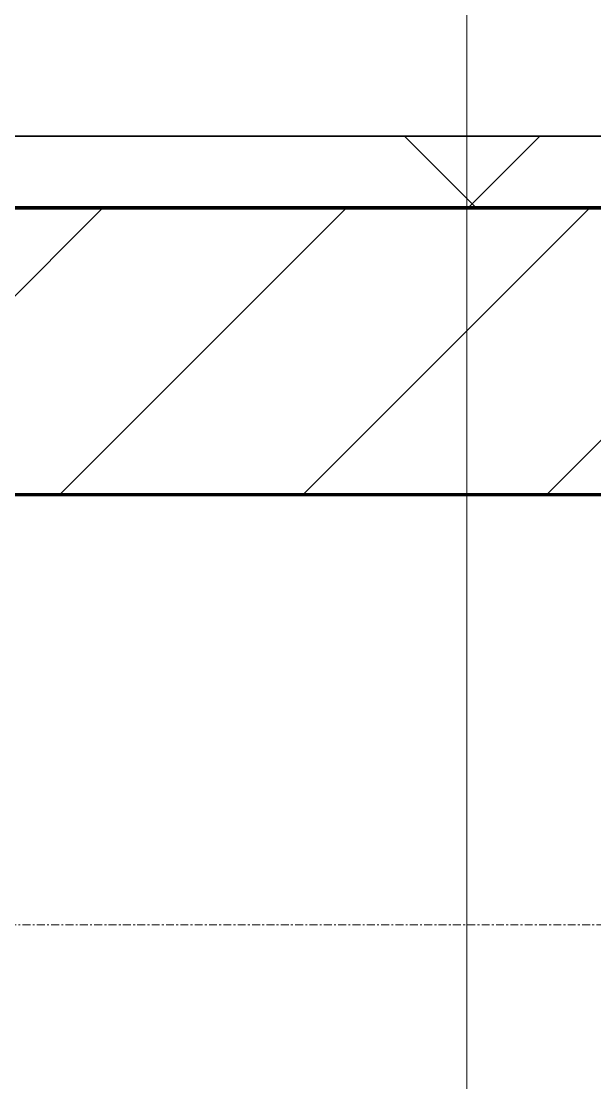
# Model space of a CAD drawing. Header units: millimetres. Extents: x -853432 to -773672, y -18171 to 22484.
# Drawn here: x -804719 to -804319, y -4431 to -3691 of the extents above; entities that cross this region are included whole.
import ezdxf
from ezdxf.xclip import XClip

# ---------------------------------------------------------------- set-up
doc = ezdxf.new("R2010")
doc.units = ezdxf.units.MM
doc.header["$XCLIPFRAME"] = 0
doc.linetypes.add('DPA_Grid _ Level 100', pattern=[10, 5.5, -1.6, 1.3, -1.6])
for name, color, linetype, lineweight in [('A-GLAZ-CURT', 2, 'Continuous', 9), ('A-WALL', 5, 'Continuous', 35), ('A-WALL-FNSH', 2, 'Continuous', 35), ('A-WALL-PATT', 1, 'Continuous', 35), ('G-ANNO-TEXT', 3, 'Continuous', 9), ('S-GRID', 251, 'Continuous', 9)]:
    doc.layers.add(name, color=color, linetype=linetype, lineweight=lineweight)
doc.layers.add('A11_ALU.SOLID SHEET', color=2, linetype='Continuous')

# ---------------------------------------------------------------- blocks, each defined once
blk = doc.blocks.new('*U2464')
at = {"layer": 'S-GRID', "linetype": 'DPA_Grid _ Level 100'}
blk.add_line((57000, -7900), (-16649.52, -7900), dxfattribs=at)
blk = doc.blocks.new('PPLS-PP19_Custom Tile Pattern - Custom Tile Pattern-V137-4251-01 ENLARGED CONCOURSE LEVEL - REFLECTED CEILING PLAN - SHEET 2')
at = {"layer": 'A-GLAZ-CURT'}
for p, q in [((-300, 0), (300, 0)), ((300, 0), (-300, 0)), ((195.99, 0), (213.31, 0)), ((213.31, 0), (195.99, 0)), ((230.06, 0), (300, 0)), ((-300, -50), (300, -50)), ((300, -50), (-300, -50))]:
    blk.add_line(p, q, dxfattribs=at)
for points, knots in [([(-26.75, 0), (-27.82, 0), (-36.18, 0), (-53.55, 0), (-78.2, 0), (-110.94, 0), (-130.52, 0), (-147.74, 0), (-149.07, 0)], [-8718.362214, -8718.362214, -8718.362214, -8718.362214, -8532.293389, -8073.216054, -7508.296369, -7004.680444, -6449.282163, -6277.220794, -6277.220794, -6277.220794, -6277.220794]), ([(-126.5, 0), (-122.44, 0), (-108.71, 0), (-86.68, 0), (-63.44, 0), (-54.4, 0), (-48.53, 0), (-30.79, 0), (-18.03, 0), (8.61, 0), (15.02, 0), (22.91, 0), (31, 0), (39.04, 0), (51.19, 0), (58.74, 0), (61.34, 0), (61.45, 0)], [-5231.017328, -5231.017328, -5231.017328, -5231.017328, -4994.692869, -4542.524482, -4008.285538, -3689.699207, -3546.54457, -3315.260113, -2864.387349, -2439.246196, -2084.094819, -1956.422387, -1818.904206, -1645.594513, -1443.202566, -1228.752106, -1120.932285, -1120.932285, -1120.932285, -1120.932285]), ([(-36.33, 0), (-36.43, 0), (-37.27, 0), (-45.02, 0), (-46.13, 0), (-60.59, 0), (-81.23, 0), (-99.51, 0), (-114.02, 0), (-117.28, 0), (-118.78, 0)], [-1855.773136, -1855.773136, -1855.773136, -1855.773136, -1810.870157, -1672.078046, -1405.135169, -1060.00838, -740.068933, -229.489605, -116.330425, 0, 0, 0, 0]), ([(-115.82, 0), (-114.96, 0), (-110.41, 0), (-96.78, 0), (-71.33, 0), (-42.53, 0), (-12.78, 0), (4.23, 0), (9.64, 0), (10.14, 0), (10.18, 0)], [-5724.064692, -5724.064692, -5724.064692, -5724.064692, -5430.283136, -5103.229623, -4799.173296, -4065.652676, -3589.737505, -3285.047089, -3066.359526, -3044.715262, -3044.715262, -3044.715262, -3044.715262]), ([(-18.17, 0), (-21.02, 0), (-28.43, 0), (-40, 0), (-56.24, 0), (-72.02, 0), (-81.45, 0), (-85.91, 0)], [-2313.983599, -2313.983599, -2313.983599, -2313.983599, -2125.455881, -1792.521578, -1466.981642, -1208.454564, -974.308884, -974.308884, -974.308884, -974.308884]), ([(-36.62, 0), (-36.62, 0), (-40.35, 0), (-44.32, 0), (-58.97, 0), (-76.45, 0), (-85.13, 0), (-85.84, 0)], [-4069.478503, -4069.478503, -4069.478503, -4069.478503, -3858.647035, -3538.256648, -2842.901703, -2193.204658, -2135.247573, -2135.247573, -2135.247573, -2135.247573]), ([(-29.03, 0), (-33.97, 0), (-43.74, 0), (-56.37, 0), (-71.66, 0), (-77.83, 0), (-82.66, 0), (-83.28, 0), (-83.28, 0)], [-2680.714891, -2680.714891, -2680.714891, -2680.714891, -2413.671296, -2161.752162, -2006.592567, -1646.621388, -1424.436217, -1393.971743, -1393.971743, -1393.971743, -1393.971743]), ([(-83.28, 0), (-83.28, 0), (-82.91, 0), (-76.14, 0), (-62.97, 0), (-48.14, 0), (-36.49, 0), (-33.57, 0), (-29.94, 0), (-28.57, 0)], [-1393.4169, -1393.4169, -1393.4169, -1393.4169, -1353.722004, -1274.333717, -1073.56893, -651.549973, -296.515819, -83.513472, 0, 0, 0, 0]), ([(-66.39, 0), (-66.39, 0), (-63.63, 0), (-53.63, 0), (-34.42, 0), (-29.82, 0), (-29.19, 0)], [-2493.31794, -2493.31794, -2493.31794, -2493.31794, -2315.303971, -1809.437387, -963.711516, -666.19313, -666.19313, -666.19313, -666.19313]), ([(31.18, 0), (25.97, 0), (11.99, 0), (-16.92, 0), (-47.42, 0), (-65.77, 0), (-66.37, 0), (-66.38, 0)], [-4496.803627, -4496.803627, -4496.803627, -4496.803627, -4222.080604, -3745.412743, -2981.410125, -2542.574734, -2498.224237, -2498.224237, -2498.224237, -2498.224237]), ([(-51.83, 0), (-51.83, 0), (-51.78, 0), (-47.4, 0), (-46.01, 0), (-40.22, 0), (-36.78, 0)], [-632.814994, -632.814994, -632.814994, -632.814994, -627.965721, -508.377888, -260.442412, 0, 0, 0, 0]), ([(50.25, 0), (45.19, 0), (36, 0), (24.07, 0), (12.82, 0), (-2.9, 0), (-20.62, 0), (-32.81, 0), (-44.85, 0), (-51.43, 0), (-51.79, 0)], [-2579.643523, -2579.643523, -2579.643523, -2579.643523, -2313.748533, -2106.613311, -1925.670641, -1617.263037, -1290.787923, -1039.307308, -819.71621, -644.910881, -644.910881, -644.910881, -644.910881]), ([(-41.76, 0), (-39.9, 0), (-37.72, 0), (-36.92, 0), (-36.77, 0)], [-4270.495146, -4270.495146, -4270.495146, -4270.495146, -4161.040818, -4106.245333, -4106.245333, -4106.245333, -4106.245333]), ([(-36.78, 0), (-32.43, 0), (-19.22, 0), (8.83, 0), (34.96, 0), (50.48, 0), (51.41, 0)], [-6191.144455, -6191.144455, -6191.144455, -6191.144455, -5862.463379, -5340.621928, -4573.028122, -4524.108239, -4524.108239, -4524.108239, -4524.108239]), ([(-36.29, 0), (-36.29, 0), (-34.66, 0), (-28.88, 0), (-26.95, 0), (-26.54, 0)], [-9150.272121, -9150.272121, -9150.272121, -9150.272121, -9057.163041, -8919.836787, -8834.607043, -8834.607043, -8834.607043, -8834.607043]), ([(30.82, 0), (29.27, 0), (20.14, 0), (3.54, 0), (-16.58, 0), (-34.76, 0), (-36.04, 0)], [-10462.034656, -10462.034656, -10462.034656, -10462.034656, -10363.088938, -9884.23066, -9424.652049, -9182.880979, -9182.880979, -9182.880979, -9182.880979]), ([(-33.34, 0), (-33.34, 0), (-32.93, 0), (-31.16, 0), (-30.52, 0)], [-2415.024266, -2415.024266, -2415.024266, -2415.024266, -2357.633367, -2323.618664, -2323.618664, -2323.618664, -2323.618664]), ([(-18.01, 0), (-18.14, 0), (-23.72, 0), (-30.57, 0), (-31.82, 0), (-32, 0)], [-3001.340775, -3001.340775, -3001.340775, -3001.340775, -2994.501669, -2698.150104, -2614.070998, -2614.070998, -2614.070998, -2614.070998]), ([(-30.76, 0), (-30.73, 0), (-29.99, 0), (-23.47, 0), (-15.75, 0), (-15.19, 0)], [-54176.191683, -54176.191683, -54176.191683, -54176.191683, -54157.274271, -53749.15266, -53717.791567, -53717.791567, -53717.791567, -53717.791567]), ([(-30.52, 0), (-27.11, 0), (-17.83, 0), (5.99, 0), (22.06, 0), (37.44, 0), (45.92, 0), (57.76, 0), (64.47, 0), (72.74, 0), (75.22, 0), (76.03, 0), (76.21, 0)], [-2323.618664, -2323.618664, -2323.618664, -2323.618664, -2142.497158, -1716.209403, -1206.526904, -1089.329421, -901.315459, -753.071572, -495.328968, -421.953223, -334.951786, -290.452333, -290.452333, -290.452333, -290.452333]), ([(-17.68, 0), (-18.14, 0), (-20.79, 0), (-25.97, 0), (-29.52, 0), (-30.21, 0)], [-54863.791857, -54863.791857, -54863.791857, -54863.791857, -54789.006179, -54461.685999, -54290.791712, -54290.791712, -54290.791712, -54290.791712]), ([(-28.98, 0), (-28.66, 0), (-27.39, 0), (-24.45, 0), (-22.56, 0)], [-166.548282, -166.548282, -166.548282, -166.548282, -102.06493, 0, 0, 0, 0]), ([(-28.57, 0), (-26.93, 0), (-22.69, 0), (-19.21, 0), (-17.54, 0)], [-5361.429781, -5361.429781, -5361.429781, -5361.429781, -5261.36855, -5162.858308, -5162.858308, -5162.858308, -5162.858308]), ([(-22.56, 0), (-20.27, 0), (-17.03, 0), (-11.36, 0), (-7.66, 0), (-6.6, 0), (-6.44, 0)], [-56468.192263, -56468.192263, -56468.192263, -56468.192263, -56344.022017, -56303.229861, -56166.290093, -56124.392176, -56124.392176, -56124.392176, -56124.392176]), ([(9.32, 0), (9.08, 0), (7.65, 0), (2.57, 0), (-8.28, 0), (-14.65, 0), (-17.56, 0)], [-2922.926651, -2922.926651, -2922.926651, -2922.926651, -2882.788014, -2720.818881, -2518.50168, -2327.368928, -2327.368928, -2327.368928, -2327.368928]), ([(50.45, 0), (47.49, 0), (38.62, 0), (24.74, 0), (2.95, 0), (-11.57, 0), (-17.54, 0)], [-4259.967552, -4259.967552, -4259.967552, -4259.967552, -4098.545751, -3766.694881, -3333.063701, -3009.883108, -3009.883108, -3009.883108, -3009.883108]), ([(-17.53, 0), (-15.63, 0), (-9.45, 0), (2.08, 0), (13.15, 0), (21.24, 0), (24.62, 0), (24.72, 0), (24.72, 0)], [-5162.79583, -5162.79583, -5162.79583, -5162.79583, -5050.479954, -4785.90057, -4596.498881, -4445.288762, -4384.376941, -4376.041937, -4376.041937, -4376.041937, -4376.041937]), ([(8.33, 0), (8.19, 0), (7.18, 0), (0.32, 0), (-10.35, 0), (-17.33, 0), (-17.53, 0)], [-3574.286521, -3574.286521, -3574.286521, -3574.286521, -3526.962355, -3285.499107, -2903.012179, -2891.831667, -2891.831667, -2891.831667, -2891.831667]), ([(-15.19, 0), (-13.07, 0), (7.48, 0), (42.82, 0), (88.72, 0), (120.63, 0), (138.28, 0), (138.53, 0)], [-461.142613, -461.142613, -461.142613, -461.142613, -429.606584, -390.253598, -346.313304, -291.370682, -290.5735, -290.5735, -290.5735, -290.5735]), ([(-6.54, 0), (-6.73, 0), (-7.2, 0), (-7.6, 0), (-7.79, 0)], [-56009.792147, -56009.792147, -56009.792147, -56009.792147, -55949.290093, -55895.192118, -55895.192118, -55895.192118, -55895.192118]), ([(-2.63, 0), (-2.47, 0), (-1.22, 0), (4.92, 0), (15.97, 0), (22.54, 0), (24.49, 0)], [-226.825321, -226.825321, -226.825321, -226.825321, -220.269177, -206.416616, -198.214427, -187.717507, -187.717507, -187.717507, -187.717507]), ([(103.09, 0), (101.08, 0), (86.31, 0), (63.34, 0), (35.84, 0), (12, 0), (3.08, 0), (-1.67, 0), (-2.25, 0)], [-375.435014, -375.435014, -375.435014, -375.435014, -369.147452, -330.153101, -307.516438, -285.83788, -246.234814, -234.646884, -234.646884, -234.646884, -234.646884]), ([(24.69, 0), (24.54, 0), (20.99, 0), (15.48, 0), (10.8, 0), (9.63, 0)], [-4368.572414, -4368.572414, -4368.572414, -4368.572414, -4306.476363, -4080.000647, -3772.857994, -3772.857994, -3772.857994, -3772.857994]), ([(18.16, 0), (19.15, 0), (24.25, 0), (25.66, 0), (26.12, 0)], [-5700.113719, -5700.113719, -5700.113719, -5700.113719, -5554.232259, -5302.431367, -5302.431367, -5302.431367, -5302.431367]), ([(51.41, 0), (48.4, 0), (42.99, 0), (29.53, 0), (20.67, 0), (18.85, 0), (18.16, 0)], [-6515.211621, -6515.211621, -6515.211621, -6515.211621, -6314.283804, -6135.05769, -5972.647715, -5832.674503, -5832.674503, -5832.674503, -5832.674503]), ([(27.44, 0), (27.9, 0), (29.54, 0), (37.65, 0), (45.79, 0), (51.39, 0)], [-5037.309798, -5037.309798, -5037.309798, -5037.309798, -4887.603822, -4705.298446, -4387.215999, -4387.215999, -4387.215999, -4387.215999]), ([(27.89, 0), (29.09, 0), (33.4, 0), (48.37, 0), (71.92, 0), (98.81, 0), (113.03, 0), (120.21, 0)], [-147.777612, -147.777612, -147.777612, -147.777612, -135.792042, -118.513713, -97.899267, -63.759246, -43.933885, -43.933885, -43.933885, -43.933885]), ([(51.17, 0), (49.96, 0), (43.96, 0), (36.46, 0), (30.82, 0)], [-498.192126, -498.192126, -498.192126, -498.192126, -360.610861, 0, 0, 0, 0]), ([(136.44, 0), (121.66, 0), (86.93, 0), (51.16, 0), (31.18, 0)], [-106.750556, -106.750556, -106.750556, -106.750556, -59.610984, 0, 0, 0, 0]), ([(168.37, 0), (167.68, 0), (162.47, 0), (147.02, 0), (109.77, 0), (76.86, 0), (57.82, 0), (46.51, 0), (41.18, 0), (36.02, 0), (35.54, 0), (35.54, 0)], [-543.375029, -543.375029, -543.375029, -543.375029, -530.793311, -458.593899, -401.860199, -357.622665, -341.267687, -334.000314, -326.15566, -319.318397, -317.489778, -317.489778, -317.489778, -317.489778]), ([(36.29, 0), (37.77, 0), (48.82, 0), (64.79, 0), (95.91, 0), (124.45, 0), (132.42, 0), (134.6, 0)], [-314.598523, -314.598523, -314.598523, -314.598523, -305.899624, -287.17622, -249.500363, -194.761443, -152.241002, -152.241002, -152.241002, -152.241002]), ([(70.61, 0), (66.16, 0), (59.17, 0), (52.31, 0), (51.4, 0)], [-4647.237329, -4647.237329, -4647.237329, -4647.237329, -4326.416877, -4277.110746, -4277.110746, -4277.110746, -4277.110746]), ([(76.63, 0), (74.8, 0), (67.65, 0), (58.69, 0), (52.07, 0), (51.42, 0)], [-3095.572228, -3095.572228, -3095.572228, -3095.572228, -2950.589685, -2634.532728, -2600.181067, -2600.181067, -2600.181067, -2600.181067]), ([(53.18, 0), (53.06, 0), (52.71, 0), (51.97, 0), (51.54, 0)], [-622.740158, -622.740158, -622.740158, -622.740158, -566.066452, -512.843226, -512.843226, -512.843226, -512.843226]), ([(114.39, 0), (114.2, 0), (112.08, 0), (105.42, 0), (92.38, 0), (85.59, 0), (74.4, 0), (62.26, 0), (55.34, 0), (52.01, 0), (51.57, 0)], [-8148.58938, -8148.58938, -8148.58938, -8148.58938, -8105.191388, -7723.759874, -7531.75727, -7135.649961, -6924.452779, -6738.82075, -6548.303034, -6518.871504, -6518.871504, -6518.871504, -6518.871504]), ([(51.96, 0), (59.92, 0), (71.85, 0), (82.12, 0), (83.66, 0)], [-4514.376165, -4514.376165, -4514.376165, -4514.376165, -4094.177415, -3869.465285, -3869.465285, -3869.465285, -3869.465285]), ([(52.06, 0), (52.43, 0), (59.78, 0), (71.67, 0), (84.83, 0), (86.01, 0), (92.51, 0), (94.33, 0)], [-4374.505878, -4374.505878, -4374.505878, -4374.505878, -4353.683244, -3960.84581, -3759.045785, -3336.541051, -2783.776468, -2783.776468, -2783.776468, -2783.776468]), ([(61.47, 0), (61.47, 0), (61.21, 0), (54.61, 0), (53.71, 0), (53.56, 0)], [-1113.311073, -1113.311073, -1113.311073, -1113.311073, -1096.402191, -891.204116, -747.28819, -747.28819, -747.28819, -747.28819]), ([(76.22, 0), (75.58, 0), (73.64, 0), (71.05, 0), (70.61, 0)], [-193.634889, -193.634889, -193.634889, -193.634889, -31.537676, 0, 0, 0, 0]), ([(94.4, 0), (94.4, 0), (94.64, 0), (99.11, 0), (108.97, 0), (120.79, 0), (139.94, 0), (163.31, 0), (185.23, 0), (193.62, 0), (194.69, 0), (194.79, 0)], [-2348.345796, -2348.345796, -2348.345796, -2348.345796, -2310.419338, -2233.599744, -2052.234781, -1843.028543, -1530.39897, -1095.004608, -529.74427, -295.064701, -265.121568, -265.121568, -265.121568, -265.121568]), ([(119.93, 0), (118.96, 0), (114.09, 0), (108.04, 0), (103.09, 0)], [-19.969948, -19.969948, -19.969948, -19.969948, -15.488593, 0, 0, 0, 0]), ([(120.2, 0), (117.42, 0), (114.15, 0), (111.98, 0), (105.66, 0), (105.23, 0), (105.23, 0)], [-9435.208756, -9435.208756, -9435.208756, -9435.208756, -9220.200448, -9012.77275, -8966.157302, -8929.495943, -8929.495943, -8929.495943, -8929.495943]), ([(105.26, 0), (105.52, 0), (111.01, 0), (112.65, 0), (113.59, 0)], [-8920.561005, -8920.561005, -8920.561005, -8920.561005, -8814.835624, -8577.462505, -8577.462505, -8577.462505, -8577.462505]), ([(157.9, 0), (156.77, 0), (151.67, 0), (143.29, 0), (134.04, 0), (126.24, 0), (122.25, 0), (120.52, 0), (120.33, 0)], [-10292.955006, -10292.955006, -10292.955006, -10292.955006, -10098.273015, -9847.788484, -9677.714971, -9567.007022, -9453.21225, -9438.589551, -9438.589551, -9438.589551, -9438.589551]), ([(120.34, 0), (122.07, 0), (125.14, 0), (128.63, 0), (128.95, 0)], [-43.811766, -43.811766, -43.811766, -43.811766, -39.050993, -35.895543, -35.895543, -35.895543, -35.895543]), ([(129.02, 0), (129.02, 0), (124.41, 0), (122.89, 0), (120.84, 0), (120.4, 0)], [-35.386604, -35.386604, -35.386604, -35.386604, -31.430235, -22.807238, -20.715181, -20.715181, -20.715181, -20.715181]), ([(128.58, 0), (128.8, 0), (130.16, 0), (139.26, 0), (152.67, 0), (161.24, 0), (162.19, 0), (162.75, 0)], [-633.326174, -633.326174, -633.326174, -633.326174, -627.736123, -618.981161, -602.094757, -592.980799, -581.414464, -581.414464, -581.414464, -581.414464]), ([(137.1, 0), (136, 0), (133.64, 0), (129.87, 0), (129.11, 0)], [-670.405967, -670.405967, -670.405967, -670.405967, -651.020627, -640.742133, -640.742133, -640.742133, -640.742133]), ([(193.8, 0), (193.33, 0), (190.11, 0), (183.13, 0), (171, 0), (161.95, 0), (161.28, 0), (158.35, 0), (157.85, 0), (157.77, 0)], [-11665.349007, -11665.349007, -11665.349007, -11665.349007, -11565.880756, -11105.624034, -10839.086983, -10768.332124, -10666.779182, -10580.760289, -10550.278881, -10550.278881, -10550.278881, -10550.278881]), ([(300, 0), (286.53, 0), (254.22, 0), (207.11, 0), (177.41, 0), (159.34, 0), (158.33, 0), (158.3, 0)], [-285.253232, -285.253232, -285.253232, -285.253232, -244.693688, -187.987675, -143.776725, -129.632772, -123.352749, -123.352749, -123.352749, -123.352749]), ([(159.07, 0), (159.13, 0), (160.84, 0), (165.21, 0), (174.15, 0), (185.98, 0), (208.82, 0), (219.42, 0), (230.06, 0)], [-115.643202, -115.643202, -115.643202, -115.643202, -114.681583, -87.660824, -65.295536, -41.623857, -24.459831, 0, 0, 0, 0]), ([(162.75, 0), (165.4, 0), (170.91, 0), (172.61, 0), (172.61, 0)], [-111.264224, -111.264224, -111.264224, -111.264224, -56.742688, -19.085662, -19.085662, -19.085662, -19.085662]), ([(247.1, 0), (246.76, 0), (245.04, 0), (238.34, 0), (226.56, 0), (221.1, 0), (200.27, 0), (182.99, 0), (174.27, 0), (169.67, 0), (168.99, 0)], [-9649.085549, -9649.085549, -9649.085549, -9649.085549, -9581.591397, -9406.094246, -9221.510254, -9016.44624, -8717.832359, -8253.978395, -8152.463617, -8069.855175, -8069.855175, -8069.855175, -8069.855175]), ([(215.22, 0), (214.62, 0), (210.55, 0), (203.98, 0), (187.54, 0), (175.3, 0), (169.49, 0)], [-203.825446, -203.825446, -203.825446, -203.825446, -198.527383, -184.406837, -162.427601, -142.916156, -142.916156, -142.916156, -142.916156]), ([(171.51, 0), (176.48, 0), (193.23, 0), (201.73, 0), (208.81, 0), (213.9, 0), (241.96, 0), (266.73, 0), (281.71, 0), (291.71, 0), (296.52, 0), (297.86, 0), (298.09, 0)], [-7971.819559, -7971.819559, -7971.819559, -7971.819559, -7784.112253, -7606.717214, -7289.299508, -7042.621073, -6582.165592, -6068.460911, -5766.029927, -5566.724884, -5280.360606, -5199.253518, -5199.253518, -5199.253518, -5199.253518]), ([(172.07, 0), (177.66, 0), (187.87, 0), (201.08, 0), (207.47, 0), (213.96, 0), (215.11, 0)], [-255.364076, -255.364076, -255.364076, -255.364076, -237.955587, -223.92608, -215.862851, -208.75215, -208.75215, -208.75215, -208.75215]), ([(257.56, 0), (245.83, 0), (229.23, 0), (219.94, 0), (219.02, 0)], [-11785.691348, -11785.691348, -11785.691348, -11785.691348, -11162.864862, -10856.732305, -10856.732305, -10856.732305, -10856.732305]), ([(219.9, 0), (220.86, 0), (227.84, 0), (242.06, 0), (246.54, 0), (246.96, 0)], [-10670.940496, -10670.940496, -10670.940496, -10670.940496, -10511.382485, -9925.173265, -9834.877357, -9834.877357, -9834.877357, -9834.877357]), ([(300, 0), (288.22, 0), (274.19, 0), (260.27, 0), (258.23, 0)], [-12528.858583, -12528.858583, -12528.858583, -12528.858583, -11905.454923, -11797.558594, -11797.558594, -11797.558594, -11797.558594]), ([(284.76, 0), (284.76, 0), (285.09, 0), (287.47, 0), (293.59, 0), (297.76, 0), (300, 0)], [-4110.630118, -4110.630118, -4110.630118, -4110.630118, -4053.389046, -3959.664717, -3862.421465, -3746.95702, -3746.95702, -3746.95702, -3746.95702]), ([(297.38, 0), (295.84, 0), (291.62, 0), (285.38, 0), (284.87, 0)], [-4803.172655, -4803.172655, -4803.172655, -4803.172655, -4358.271401, -4143.037883, -4143.037883, -4143.037883, -4143.037883])]:
    blk.add_open_spline(points, degree=3, knots=knots, dxfattribs=at)
for points in [[(-39.84, 0), (-39.08, 0), (-38.11, 0), (-37.36, 0)], [(-18.19, 0), (-21.73, 0), (-25.36, 0), (-29.03, 0)], [(-13, 0), (-14.08, 0), (-15.49, 0), (-17.52, 0)], [(24.49, 0), (25.23, 0), (25.72, 0), (26.04, 0)], [(80.35, 0), (79.57, 0), (78.27, 0), (76.63, 0)], [(84.06, 0), (83.48, 0), (82.41, 0), (81.72, 0)], [(168.74, 0), (168.74, 0), (169.81, 0), (171.51, 0)], [(195.11, 0), (194.91, 0), (194.44, 0), (193.8, 0)]]:
    blk.add_open_spline(points, degree=3, dxfattribs=at)
blk = doc.blocks.new('PPLS-PP19_Custom Tile Pattern - Custom Tile Pattern-V138-4251-01 ENLARGED CONCOURSE LEVEL - REFLECTED CEILING PLAN - SHEET 2')
at = {"layer": 'A-GLAZ-CURT'}
for p, q in [((-300, 0), (300, 0)), ((300, 0), (-300, 0)), ((-293.07, 0), (-275.75, 0)), ((-275.75, 0), (-293.07, 0)), ((-300, -50), (300, -50)), ((300, -50), (-300, -50))]:
    blk.add_line(p, q, dxfattribs=at)
at = {"layer": 'A-GLAZ-CURT', "flags": 128}
for points in [[(-300, 0), (-291.56, 0), (-283.3, 0), (-275.2, 0), (-267.26, 0), (-259.45, 0), (-251.77, 0), (-244.2, 0), (-236.74, 0)], [(-236.97, 0), (-244.39, 0), (-251.96, 0), (-259.67, 0), (-267.51, 0), (-275.48, 0), (-283.55, 0), (-291.73, 0), (-300, 0)]]:
    blk.add_lwpolyline(points, dxfattribs=at)
at = {"layer": 'A-GLAZ-CURT'}
for points, knots in [([(-300, 0), (-284.65, 0), (-236.57, 0), (-174.61, 0), (-129.95, 0), (-110.8, 0), (-99.5, 0), (-91.46, 0)], [-5323.127839, -5323.127839, -5323.127839, -5323.127839, -4502.809032, -2700.551212, -1002.059161, -460.363443, 0, 0, 0, 0]), ([(-203.87, 0), (-207.26, 0), (-231.38, 0), (-262.56, 0), (-294.48, 0), (-300, 0)], [-15364.846282, -15364.846282, -15364.846282, -15364.846282, -15131.813646, -13729.592194, -13439.944408, -13439.944408, -13439.944408, -13439.944408]), ([(-137.88, 0), (-140.56, 0), (-147.66, 0), (-147.69, 0), (-158.72, 0), (-174.02, 0), (-185.59, 0), (-209.77, 0), (-232.01, 0), (-255.22, 0), (-262.59, 0), (-264.9, 0), (-265.4, 0)], [-3187.727384, -3187.727384, -3187.727384, -3187.727384, -2919.378265, -2477.344047, -2237.412286, -2029.680487, -1755.085331, -1400.429864, -858.079193, -543.655514, -208.940337, 0, 0, 0, 0]), ([(-258.6, 0), (-257.91, 0), (-254.26, 0), (-241.25, 0), (-225.99, 0), (-213.43, 0), (-207.06, 0), (-204.3, 0)], [-5722.54675, -5722.54675, -5722.54675, -5722.54675, -5657.471696, -5413.335975, -5017.494783, -4832.723979, -4685.575192, -4685.575192, -4685.575192, -4685.575192])]:
    blk.add_open_spline(points, degree=3, knots=knots, dxfattribs=at)
blk = doc.blocks.new('*U634')
at = {"layer": 'A-GLAZ-CURT'}
for name, p in [('PPLS-PP19_Custom Tile Pattern - Custom Tile Pattern-V137-4251-01 ENLARGED CONCOURSE LEVEL - REFLECTED CEILING PLAN - SHEET 2', (31202.37, -7350)), ('PPLS-PP19_Custom Tile Pattern - Custom Tile Pattern-V138-4251-01 ENLARGED CONCOURSE LEVEL - REFLECTED CEILING PLAN - SHEET 2', (31802.37, -7350))]:
    blk.add_blockref(name, p, dxfattribs=at)
blk = doc.blocks.new('*U1213')
blk.add_lwpolyline([(22690, -750), (19166.45, -750), (19116.45, -700), (18966.44, -550), (-101025.39, -550), (-101025.39, -6704.96), (-96300, -6704.96), (-96300, -7350), (-94497.63, -7350), (17250, -7350), (17250, -6849.96), (18300, -6849.96), (22690, -6849.96)], close=True)

msp = doc.modelspace()

# ---------------------------------------------------------------- block references
at = {"layer": 'A11_ALU.SOLID SHEET'}
ref = msp.add_blockref('*U1213', (-744682.37, 3579.02), dxfattribs=at)
XClip(ref).set_block_clipping_path([(-104690.1238047112, -9620.0029952966), (-34092.6543255156, 14392.9971737705)])

# ---------------------------------------------------------------- next in the draw order: hatches: boundary and pattern name
at = {"layer": 'A-WALL-PATT', "lineweight": 9}
h = msp.add_hatch(dxfattribs=at)
h.set_pattern_fill('FP_4', color=256, style=0, pattern_type=2)
h.set_pattern_definition([(45, (0, 0), (-212.13203, 212.13203), []), (135, (0, 0), (-212.13203, -212.13203), [])])
h.paths.add_polyline_path([(-779464.45, -3820.98), (-778775.03, -3820.98), (-778775.03, -3770.98), (-827933.88, -3770.98), (-828045.79, -3820.98), (-779602.34, -3820.98)])
h.paths.add_polyline_path([(-828965.42, -3820.98), (-828156.1, -3820.98), (-828044.19, -3770.98), (-841032.37, -3770.98), (-841032.37, -3820.98), (-829103.3, -3820.98)])
h = msp.add_hatch(dxfattribs=at)
h.set_pattern_fill('FP_2', color=256, style=0, pattern_type=2)
h.set_pattern_definition([(45, (0, 0), (-84.852814, 84.852814), [])])
h.paths.add_polyline_path([(-779326.57, -4020.98), (-778775.03, -4020.98), (-778775.03, -3820.98), (-828045.79, -3820.98), (-828336.65, -3950.93), (-828355, -3909.85), (-828156.1, -3820.98), (-841232.37, -3820.98), (-841232.37, -4020.98), (-779878.11, -4020.98)])
h.paths.add_polyline_path([(-828280, -3860.98), (-828285, -3859.64), (-828288.66, -3855.98), (-828289.66, -3848.39), (-828287.07, -3844.76), (-828282.59, -3841.32), (-828280, -3840.98), (-828272.93, -3843.91), (-828270.34, -3848.39), (-828270.34, -3851.81), (-828272.93, -3858.05), (-828279.18, -3860.64)])

# ---------------------------------------------------------------- next in the draw order: linework, layer by layer
at = {"layer": 'A-WALL', "color": 7, "lineweight": 70}
for p, q in [((-805580, -3820.98), (-803180, -3820.98)), ((-803180, -3820.98), (-805580, -3820.98)), ((-803180, -4020.98), (-805580, -4020.98))]:
    msp.add_line(p, q, dxfattribs=at)
at = {"layer": 'A-WALL-FNSH', "color": 250}
msp.add_line((-805580, -3770.98), (-803180, -3770.98), dxfattribs=at)
at = {"layer": 'G-ANNO-TEXT', "color": 10}
msp.add_line((-804408.32, -1958.76), (-804408.32, -10961.49), dxfattribs=at)

# ---------------------------------------------------------------- next in the draw order: block references
for name in ['*U2464', '*U634']:
    msp.add_blockref(name, (-835882.37, 3579.02))

doc.saveas('drawing.dxf')
